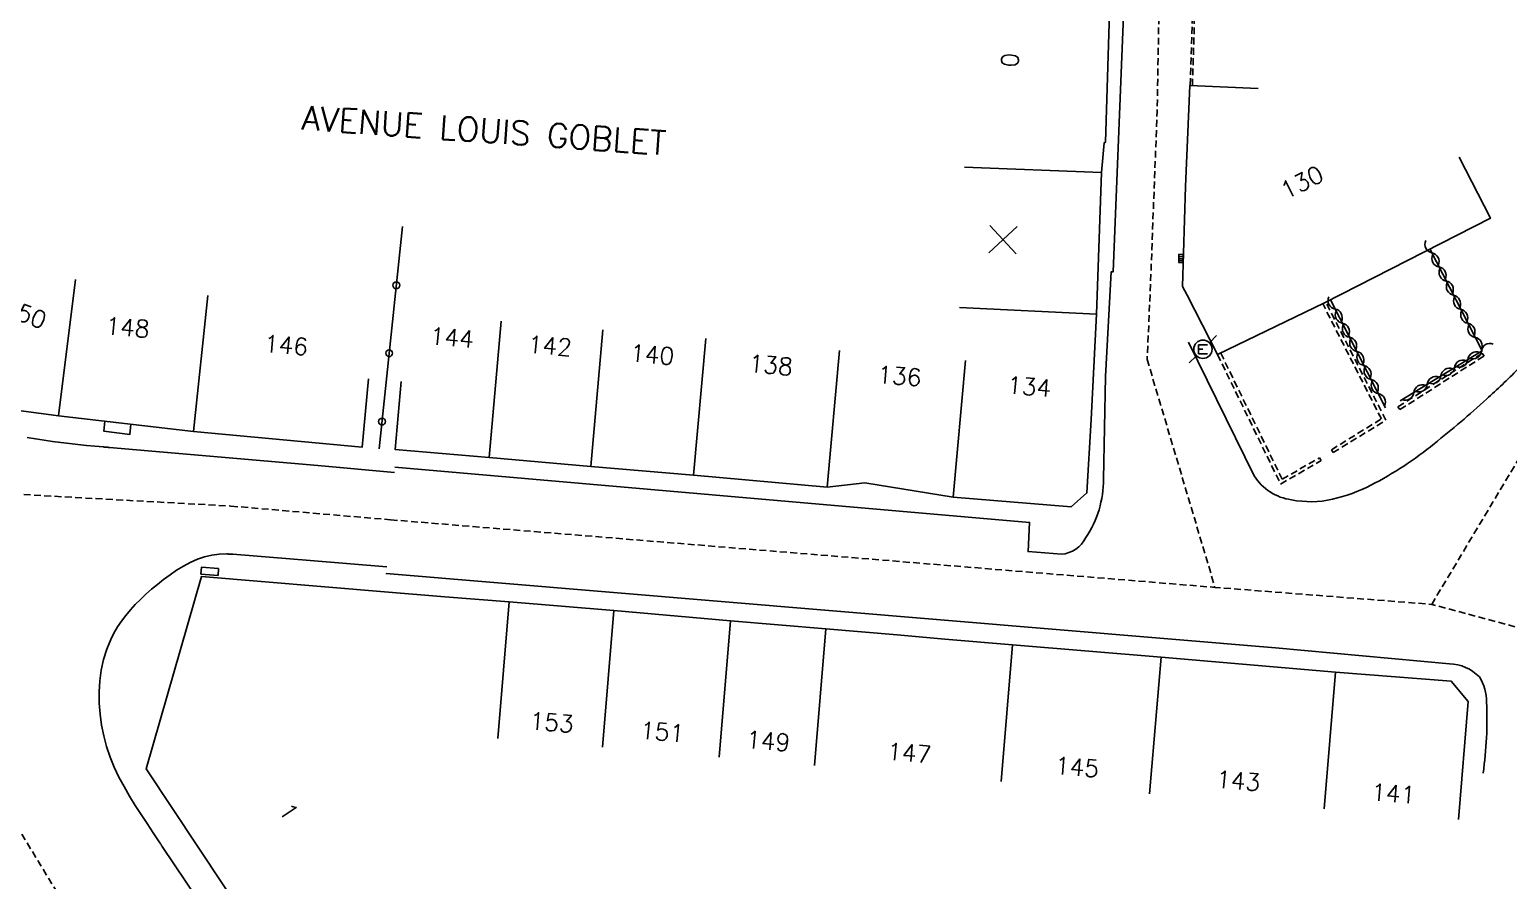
# Model space of a CAD drawing. Header units: millimetres. Extents: x 111999 to 113000, y 130000 to 131000.
# Drawn here: x 112327 to 112434.9, y 130382.3 to 130444.4 of the extents above; entities that cross this region are included whole.
import ezdxf
from ezdxf.enums import TextEntityAlignment as Align

# ---------------------------------------------------------------- set-up
doc = ezdxf.new("R2010")
doc.units = ezdxf.units.MM
doc.linetypes.add('DASHED', pattern=[0.75, 0.5, -0.25])
doc.layers.get('0').update_dxf_attribs({"linetype": 'CONTINUOUS'})
for name, color, linetype in [('W0001', 6, 'DASHED'), ('W0008', 7, 'CONTINUOUS'), ('W0100', 7, 'CONTINUOUS'), ('W0112', 1, 'DASHED'), ('W0310', 3, 'CONTINUOUS'), ('W0322', 7, 'CONTINUOUS'), ('W0400', 7, 'CONTINUOUS'), ('W0471', 7, 'CONTINUOUS'), ('W0989', 7, 'CONTINUOUS'), ('W0991', 7, 'CONTINUOUS'), ('W1102', 7, 'CONTINUOUS')]:
    doc.layers.add(name, color=color, linetype=linetype)
doc.styles.get("Standard").update_dxf_attribs({"font": 'romans.shx', "width": 0.85})

# ---------------------------------------------------------------- blocks, each defined once
blk = doc.blocks.new('t310o')
at = {"color": 0, "linetype": 'Continuous'}
for centre, start, end in [((-0.5, 0.38), 216.8699, 323.1304), ((0.5, -0.37), 36.8699, 143.1303)]:
    blk.add_arc(centre, 0.625, start, end, dxfattribs=at)
blk = doc.blocks.new('T471')
for p, q in [((-0.333334, 0.333334), (-0.333334, -0.333334)), ((-0.333334, 0.333334), (0.333334, 0.333334)), ((-0.333334, 0), (0, 0)), ((0.500001, 0.500001), (1.000002, 1.000002)), ((-0.500001, -0.500001), (-1.000002, -1.000002)), ((-0.333334, -0.333334), (0.333334, -0.333334))]:
    blk.add_line(p, q)
blk.add_ellipse((0, 0), major_axis=(0.471405, 0.471405), ratio=1, start_param=5.4977871438, end_param=11.780972451)
blk = doc.blocks.new('T400')
for p, q in [((-0.15, 0.3), (0.15, 0.3)), ((-0.15, -0.25), (-0.15, 0.3)), ((-0.15, 0.15), (0.15, 0.15)), ((-0.15, 0), (0.15, 0)), ((0.15, 0.3), (0.15, -0.25)), ((-0.15, -0.15), (0.15, -0.15)), ((-0.15, -0.25), (-0.15, -0.3)), ((-0.15, -0.3), (0.15, -0.3)), ((0.15, -0.3), (0.15, -0.25))]:
    blk.add_line(p, q)
blk = doc.blocks.new('t991o')
at = {"color": 0, "linetype": 'Continuous'}
for p, q in [((-1, 1), (1, -1)), ((-1, -1), (1, 1))]:
    blk.add_line(p, q, dxfattribs=at)

msp = doc.modelspace()

# ---------------------------------------------------------------- linework, layer by layer
at = {"layer": 'W0001'}
msp.add_line((112353.35, 130408.62), (112413.49, 130403.69), dxfattribs=at)
at = {"layer": 'W0001', "flags": 128}
for points in [[(112401.5, 130523.17), (112403.48, 130515.31), (112406.63, 130502.64), (112408.26, 130494.15), (112409.54, 130482.73), (112409.75, 130477.22), (112409.98, 130470.19), (112409.79, 130463.37), (112409.61, 130457.05), (112409.27, 130438.42), (112408.76, 130425.1), (112408.54, 130420.32)], [(112429.3, 130402.45), (112436.98, 130415.29), (112445.23, 130426.03), (112445.23, 130426.03)], [(112408.54, 130420.32), (112413.49, 130403.69), (112429.3, 130402.45), (112437, 130400.38), (112437, 130400.38)]]:
    msp.add_lwpolyline(points, dxfattribs=at)
at = {"layer": 'W0001'}
for points in [[(112280.69, 130432.91), (112292.41, 130425.09), (112302.5, 130417.63), (112302.5, 130417.63), (112310.87, 130411.33), (112329.59, 130380.51), (112337.49, 130346.25), (112345.47, 130306.33), (112391.98, 130065.09), (112404.59, 130000)], [(112310.87, 130411.33), (112341.71, 130409.62), (112353.35, 130408.62)]]:
    msp.add_lwpolyline(points, dxfattribs=at)
at = {"layer": 'W0008', "flags": 128}
msp.add_lwpolyline([(112405.51, 130419.07), (112405.91, 130426.7), (112406.06, 130426.7), (112406.77, 130444.23), (112407.39, 130459.39)], dxfattribs=at)
for points in [[(112411.57, 130421.57), (112416.35, 130411.83, 0.2233), (112419.07, 130410.08, 0.1071), (112422.06, 130410.12, 0.0607), (112424.87, 130411.15, 0.0527), (112429.48, 130414.17, 0.0167), (112433.3, 130417.43, 0.0184), (112435.57, 130419.6), (112443.33, 130427.72), (112443.33, 130427.72)], [(112353.67, 130412.45), (112399.96, 130408.43), (112399.86, 130406.3), (112402.29, 130406.1, 0.2559), (112404.06, 130407.32, 0.1534), (112405.35, 130411.59), (112405.51, 130419.07), (112405.51, 130419.07)], [(112433.05, 130390.14, 0.0465), (112433.3, 130395.31, 0.1459), (112432.78, 130397.16, 0.1924), (112430.59, 130398.11), (112417.9, 130399.27), (112353.03, 130404.7), (112353.03, 130404.7)]]:
    msp.add_lwpolyline(points, format="xyb", dxfattribs=at)
at = {"layer": 'W0008'}
for points in [[(112332.52, 130415.81), (112332.44, 130415.08), (112334.33, 130414.84), (112334.41, 130415.59)], [(112353.64, 130412.07), (112348.04, 130412.57), (112332.86, 130413.89), (112332.86, 130413.89), (112332.81, 130413.9), (112332.77, 130413.9), (112332.73, 130413.91), (112332.68, 130413.91), (112332.64, 130413.91), (112332.59, 130413.91), (112332.55, 130413.92), (112332.5, 130413.92), (112332.46, 130413.93), (112332.41, 130413.94), (112331.79, 130413.99), (112331.17, 130414.05), (112330.55, 130414.11), (112329.93, 130414.18), (112329.31, 130414.25), (112328.7, 130414.34), (112328.08, 130414.42), (112327.46, 130414.52), (112326.85, 130414.62)], [(112341.89, 130377.04), (112336.7, 130384.79), (112336.67, 130384.83), (112336.65, 130384.86), (112336.63, 130384.89), (112336.61, 130384.92), (112336.59, 130384.96), (112336.56, 130384.99), (112336.54, 130385.02), (112336.52, 130385.05), (112336.5, 130385.09), (112336.48, 130385.12), (112336.48, 130385.12), (112336.03, 130385.78), (112335.59, 130386.45), (112335.15, 130387.11), (112334.72, 130387.77), (112334.3, 130388.45), (112333.91, 130389.15), (112333.54, 130389.85), (112333.2, 130390.57), (112332.9, 130391.31), (112332.64, 130392.08), (112332.43, 130392.85), (112332.27, 130393.64), (112332.16, 130394.45), (112332.09, 130395.25), (112332.09, 130396.06), (112332.14, 130396.87), (112332.25, 130397.66), (112332.41, 130398.43), (112332.65, 130399.17), (112332.94, 130399.89), (112333.17, 130400.35), (112333.44, 130400.8), (112333.73, 130401.23), (112334.04, 130401.64), (112334.38, 130402.05), (112334.73, 130402.44), (112335.11, 130402.81), (112335.5, 130403.19), (112335.91, 130403.55), (112336.34, 130403.9), (112336.34, 130403.9), (112336.79, 130404.27), (112337.27, 130404.61), (112337.74, 130404.94), (112338.24, 130405.24), (112338.74, 130405.51), (112339.26, 130405.74), (112339.78, 130405.92), (112340.31, 130406.05), (112340.85, 130406.12), (112341.4, 130406.13), (112341.4, 130406.13), (112341.45, 130406.13), (112341.48, 130406.13), (112341.53, 130406.12), (112341.58, 130406.12), (112341.62, 130406.12), (112341.67, 130406.12), (112341.71, 130406.11), (112341.76, 130406.11), (112341.8, 130406.1), (112341.85, 130406.1), (112347.49, 130405.65), (112353.07, 130405.18)]]:
    msp.add_lwpolyline(points, dxfattribs=at)
at = {"layer": 'W0100', "flags": 128}
for points in [[(112404.47, 130415.93), (112404.84, 130423.63), (112405.21, 130433.97), (112405.41, 130436.13), (112405.5, 130436.16), (112405.85, 130447.24), (112405.74, 130447.25), (112405.85, 130449.78), (112406.05, 130454.95), (112406.55, 130467.11), (112406.67, 130469.91), (112400.11, 130471.05), (112399.25, 130466.13)], [(112411.46, 130425.02), (112411.13, 130425.65), (112411.33, 130432.93), (112411.66, 130440.31), (112416.65, 130440.09)], [(112431.31, 130435.08), (112433.58, 130430.62), (112421.48, 130424.45), (112413.68, 130420.67), (112411.46, 130425.02), (112411.46, 130425.02)], [(112404.47, 130415.93), (112404.15, 130410.58), (112402.99, 130409.56), (112394.4, 130410.27), (112387.95, 130411.32), (112385.21, 130411.01), (112375.46, 130411.87), (112367.96, 130412.52), (112360.54, 130413.16), (112353.69, 130413.74), (112354.13, 130418.72), (112354.13, 130418.72)], [(112431.26, 130386.75), (112431.96, 130395.37), (112430.72, 130396.84), (112422.28, 130397.51), (112409.56, 130398.6), (112398.72, 130399.5), (112393.79, 130399.92), (112390.3, 130400.23), (112385.1, 130400.66), (112378.15, 130401.25), (112369.64, 130401.99), (112362.01, 130402.63), (112357.3, 130403), (112352.91, 130403.36), (112352.91, 130403.36)]]:
    msp.add_lwpolyline(points, dxfattribs=at)
at = {"layer": 'W0100'}
for points in [[(112324.52, 130448.2), (112320.16, 130450.64), (112319.59, 130449.62), (112318.12, 130447.12), (112318.12, 130447.12), (112314.48, 130441.01), (112308.82, 130432.62), (112304.49, 130426.24), (112305.32, 130423.73), (112320.96, 130417.82), (112326.05, 130416.61), (112329.14, 130416.21), (112338.98, 130415.05), (112351.29, 130413.92), (112351.74, 130418.91)], [(112380.54, 130337.54), (112376.36, 130334.8), (112371.9, 130341.63), (112362.53, 130355.98), (112359.86, 130353.79), (112355.09, 130360.86), (112348.67, 130370.64), (112335.52, 130390.46), (112339.56, 130404.48), (112352.91, 130403.36)]]:
    msp.add_lwpolyline(points, dxfattribs=at)
at = {"layer": 'W0112'}
for p, q in [((112425.63, 130415.98), (112421.35, 130424.39)), ((112425.96, 130415.89), (112421.57, 130424.5)), ((112413.68, 130420.67), (112418.28, 130411.23)), ((112413.91, 130420.78), (112418.39, 130411.58)), ((112426.84, 130416.87), (112432.99, 130420.78)), ((112426.98, 130416.66), (112433.12, 130420.57)), ((112433.12, 130420.57), (112432.99, 130420.78)), ((112426.84, 130416.87), (112426.98, 130416.66)), ((112421.98, 130413.73), (112425.63, 130415.98)), ((112422.11, 130413.52), (112425.96, 130415.89)), ((112422.11, 130413.52), (112421.98, 130413.73)), ((112418.28, 130411.23), (112421.24, 130412.94)), ((112418.39, 130411.58), (112421.12, 130413.15)), ((112421.12, 130413.15), (112421.24, 130412.94))]:
    msp.add_line(p, q, dxfattribs=at)
at = {"layer": 'W0112', "flags": 128}
msp.add_lwpolyline([(112411.84, 130440.3), (112412.11, 130448.75), (112413.06, 130449.07), (112413.01, 130449.22), (112411.96, 130448.86), (112411.69, 130440.31)], dxfattribs=at)
at = {"layer": 'W0310'}
msp.add_line((112421.91, 130424.67), (112425.93, 130416.79), dxfattribs=at)
at = {"layer": 'W0310', "flags": 128}
msp.add_lwpolyline([(112427.01, 130417.31), (112432.97, 130420.94), (112429.17, 130428.38), (112429.17, 130428.38)], dxfattribs=at)
at = {"layer": 'W0322'}
msp.add_lwpolyline([(112352.52, 130413.8), (112354.22, 130430.01)], dxfattribs=at)
for centre, radius in [((112353.77, 130425.73), 0.251), ((112353.25, 130420.77), 0.244), ((112352.73, 130415.79), 0.252)]:
    msp.add_circle(centre, radius, dxfattribs=at)
at = {"layer": 'W0471'}
msp.add_lwpolyline([(112340.81, 130405.06), (112340.77, 130404.56), (112339.52, 130404.66), (112339.56, 130405.16), (112340.81, 130405.06)], dxfattribs=at)
at = {"layer": 'W1102'}
for p, q in [((112360.54, 130413.16), (112361.42, 130423.12)), ((112367.96, 130412.52), (112368.84, 130422.48)), ((112375.46, 130411.87), (112376.34, 130421.84)), ((112385.21, 130411.01), (112386.09, 130420.97)), ((112394.4, 130410.27), (112395.28, 130420.23)), ((112361.18, 130392.67), (112362.01, 130402.63)), ((112368.81, 130392.02), (112369.64, 130401.99)), ((112377.32, 130391.29), (112378.15, 130401.25)), ((112384.27, 130390.69), (112385.1, 130400.66)), ((112397.89, 130389.53), (112398.72, 130399.5)), ((112408.72, 130388.63), (112409.56, 130398.6)), ((112421.45, 130387.54), (112422.28, 130397.51))]:
    msp.add_line(p, q, dxfattribs=at)
at = {"layer": 'W1102', "flags": 128}
for points in [[(112405.21, 130433.97), (112395.22, 130434.34)], [(112404.84, 130423.63), (112394.85, 130424.11)]]:
    msp.add_lwpolyline(points, dxfattribs=at)
at = {"layer": 'W1102'}
for points in [[(112329.14, 130416.21), (112330.37, 130426.14)], [(112338.98, 130415.05), (112340.02, 130424.99)]]:
    msp.add_lwpolyline(points, dxfattribs=at)

# ---------------------------------------------------------------- block references
at = {"layer": 'W0310'}
for p, rotation in [((112429.32, 130428.1), 117.0303362795264), ((112429.84, 130427.07), 117.0303362795264), ((112430.36, 130426.04), 117.0303362795264), ((112430.89, 130425.01), 117.0303362795264), ((112422.25, 130423.99), 297.0302009628792), ((112431.41, 130423.98), 117.0303362795264), ((112422.78, 130422.96), 297.0302009628792), ((112431.94, 130422.96), 117.0303362795264), ((112423.3, 130421.93), 297.0302009628792), ((112432.46, 130421.93), 117.0303362795264), ((112423.83, 130420.9), 297.0302009628792), ((112431.94, 130420.31), 31.3402216906317), ((112432.93, 130420.92), 31.3402216906317), ((112424.35, 130419.87), 297.0302009628792), ((112430.96, 130419.71), 31.3402216906317), ((112424.88, 130418.85), 297.0302009628792), ((112425.4, 130417.82), 297.0302009628792), ((112428.98, 130418.51), 31.3402216906317), ((112429.97, 130419.11), 31.3402216906317), ((112428, 130417.91), 31.3402216906317)]:
    msp.add_blockref('t310o', p, dxfattribs=dict(at, rotation=rotation))
at = {"layer": 'W0400', "rotation": 358.2536429391618}
msp.add_blockref('T400', (112411, 130427.69), dxfattribs=at)
at = {"layer": 'W0471'}
msp.add_blockref('T471', (112412.61, 130421.06), dxfattribs=at)
at = {"layer": 'W0991', "rotation": 87.91485854433735}
msp.add_blockref('t991o', (112398.03, 130429.06), dxfattribs=at)

# ---------------------------------------------------------------- texts
at = {"layer": 'W0989'}
msp.add_text('AVENUE LOUIS GOBLET', height=1.75, rotation=355.9726, dxfattribs=at).set_placement((112360.17, 130437.04), align=Align.MIDDLE)
at = {"layer": 'W0991'}
for s, rotation, p in [('0', 87.704, (112398.54, 130442.16)), ('130', 26.5689, (112419.83, 130433.25)), ('150', 339, (112326.67, 130423.66)), ('148', 355, (112334.17, 130422.66)), ('146', 355, (112345.73, 130421.36)), ('144', 355.1868, (112357.83, 130421.92)), ('142', 355.0947, (112364.98, 130421.31)), ('140', 355.068, (112372.44, 130420.67)), ('138', 354.9182, (112381.09, 130419.91)), ('136', 355.425, (112390.48, 130419.11)), ('134', 355.2887, (112399.94, 130418.34)), ('153', 355.1582, (112365.11, 130393.84)), ('151', 355.0493, (112373.17, 130393.15)), ('149', 355.1122, (112380.9, 130392.48)), ('147', 355.1367, (112391.19, 130391.61)), ('145', 355.2521, (112403.43, 130390.58)), ('143', 355.0933, (112415.19, 130389.58)), ('141', 355.4768, (112426.5, 130388.65)), ('1', 304, (112345.93, 130387.33))]:
    msp.add_text(s, height=1.25, rotation=rotation, dxfattribs=at).set_placement(p, align=Align.MIDDLE)

doc.saveas('drawing.dxf')
